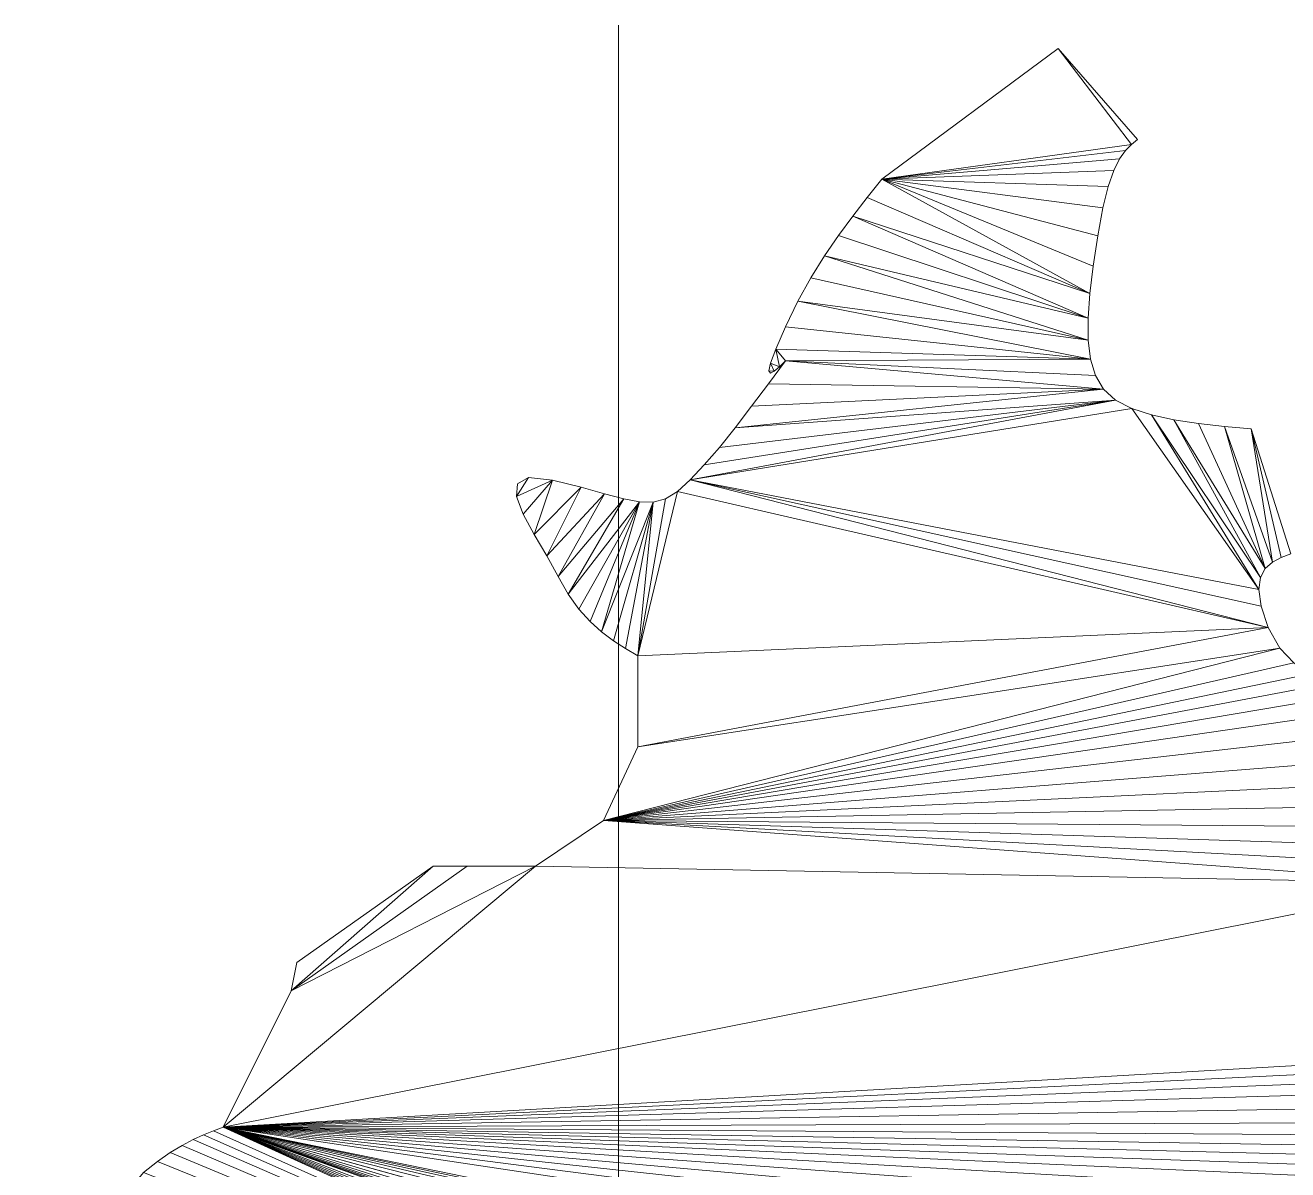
# Model space of a CAD drawing. Header units: metres. Extents: x 42 to 294, y -52 to 32.
# Drawn here: x 263.254 to 263.772, y 4.321 to 4.792 of the extents above; entities that cross this region are included whole.
import ezdxf

# ---------------------------------------------------------------- set-up
doc = ezdxf.new("R2010")
doc.units = ezdxf.units.M
doc.header["$LTSCALE"] = 0.15
doc.layers.add('L-PLNTBEM', color=3, linetype='Continuous', lineweight=9)

# ---------------------------------------------------------------- blocks, each defined once
blk = doc.blocks.new('RPC Tree - Deciduous - Gray Birch - 1_5 Meter-17-Este')
at = {"layer": 'L-PLNTBEM'}
mesh = blk.add_polyface(dxfattribs=at)
corners = [(-8.45066, 4.93045), (-8.45066, 4.92741), (-8.45066, 4.92584), (-8.45066, 4.93367), (-8.45066, 4.93207), (-8.45066, 4.99505), (-8.45066, 4.997), (-8.45066, 4.99866), (-8.45066, 4.99976), (-8.45066, 5), (-8.45066, 4.9991), (-8.45066, 4.99676), (-8.45066, 4.99271), (-8.45066, 4.98821), (-8.45066, 4.98441), (-8.45066, 4.98085), (-8.45066, 4.97707), (-8.45066, 4.97266), (-8.45066, 4.96714), (-8.45066, 4.96006), (-8.45066, 4.95275), (-8.45066, 4.94665), (-8.45066, 4.94159), (-8.45066, 4.93732), (-8.45066, 4.92379), (-8.45066, 4.9208), (-8.45066, 4.91641), (-8.45066, 4.91014), (-8.45066, 4.90152), (-8.45066, 4.89009), (-8.45066, 4.87894), (-8.45066, 4.92362), (-8.45066, 4.8708), (-8.45066, 4.8647), (-8.45066, 4.91549), (-8.45066, 4.90796), (-8.45066, 4.90135), (-8.45066, 4.85966)]
mesh.append_faces([[corners[k] for k in face] for face in [(0, 1, 2), (3, 0, 2), (4, 18, 19), (4, 19, 20), (4, 20, 21), (4, 21, 22), (4, 22, 23), (4, 23, 3), (4, 3, 2), (4, 2, 24), (4, 24, 25), (4, 25, 26), (4, 26, 27)]])
mesh.append_faces([[corners[k] for k in face] for face in [(4, 8, 9), (4, 17, 18), (31, 30, 32)]], dxfattribs={"vtx0": -1})
mesh.append_faces([[corners[k] for k in face] for face in [(4, 6, 7), (4, 7, 8), (4, 10, 11), (4, 11, 12), (4, 12, 13), (4, 13, 14), (4, 14, 15), (4, 15, 16), (4, 16, 17), (4, 28, 29), (4, 29, 30)]], dxfattribs={"vtx0": -1, "vtx2": -1})
mesh.append_faces([[corners[k] for k in face] for face in [(34, 31, 33)]], dxfattribs={"vtx1": -1})
mesh.append_faces([[corners[k] for k in face] for face in [(31, 4, 30), (36, 35, 37)]], dxfattribs={"vtx1": -1, "vtx2": -1})
mesh.append_faces([[corners[k] for k in face] for face in [(4, 5, 6), (4, 9, 10), (4, 27, 28), (31, 32, 33), (35, 34, 33)]], dxfattribs={"vtx2": -1})
mesh = blk.add_polyface(dxfattribs=at)
corners = [(-8.27013, 4.99039), (-8.23748, 4.95306), (-8.23997, 4.95099), (-8.34244, 4.93674), (-8.24245, 4.94847), (-8.24488, 4.94505), (-8.24726, 4.94029), (-8.24955, 4.93372), (-8.25174, 4.92491), (-8.25381, 4.91341), (-8.19083, 4.83411), (-8.1745, 4.7828), (-8.17845, 4.78125), (-8.25563, 4.90099), (-8.18207, 4.77934), (-8.20178, 4.83514), (-8.25702, 4.88971), (-8.35438, 4.92155), (-8.25778, 4.87957), (-8.18503, 4.77675), (-8.21244, 4.83634), (-8.22253, 4.83785), (-8.18702, 4.77311), (-8.23177, 4.83985), (-8.1877, 4.76809), (-8.23986, 4.84251), (-8.42113, 4.81321), (-8.18674, 4.76132), (-8.18383, 4.75249), (-8.44273, 4.7035), (-8.17909, 4.74403), (-8.45672, 4.67318), (-8.17328, 4.73799), (-8.16707, 4.73333), (-8.1611, 4.72904), (-8.04446, 4.72742), (-8.03904, 4.72937), (-8.03343, 4.72785), (-8.02757, 4.72216), (-8.04971, 4.72271), (-8.05483, 4.71591), (-8.02099, 4.71427), (-8.05988, 4.70772), (-8.0138, 4.70647)]
mesh.append_faces([[corners[k] for k in face] for face in [(26, 25, 24)]], dxfattribs={"vtx0": -1, "vtx1": -1, "vtx2": -1})
mesh.append_faces([[corners[k] for k in face] for face in [(3, 2, 4), (3, 4, 5), (3, 5, 6), (3, 6, 7), (3, 7, 8), (3, 8, 9), (3, 9, 13), (10, 12, 14), (3, 13, 16), (17, 16, 18), (15, 14, 19), (21, 19, 22), (23, 22, 24), (26, 24, 27), (26, 27, 28), (29, 28, 30), (31, 30, 32), (31, 32, 33), (31, 33, 34), (35, 37, 38), (40, 38, 41), (42, 41, 43)]], dxfattribs={"vtx0": -1, "vtx2": -1})
mesh.append_faces([[corners[k] for k in face] for face in [(3, 0, 2), (15, 10, 14), (20, 15, 19), (21, 20, 19), (23, 21, 22), (25, 23, 24), (39, 35, 38), (40, 39, 38), (42, 40, 41)]], dxfattribs={"vtx1": -1, "vtx2": -1})
mesh.append_faces([[corners[k] for k in face] for face in [(0, 1, 2), (10, 11, 12), (35, 36, 37)]], dxfattribs={"vtx2": -1})
mesh = blk.add_polyface(dxfattribs=at)
corners = [(-8.38668, 4.85784), (-8.38821, 4.85709), (-8.38882, 4.85799), (-8.38821, 4.86109), (-8.38453, 4.8597), (-8.38606, 4.86694), (-8.38209, 4.8621), (-8.34843, 4.92922), (-8.34244, 4.93674), (-8.25702, 4.88971), (-8.35438, 4.92155), (-8.36024, 4.91361), (-8.25778, 4.87957), (-8.36599, 4.90522), (-8.25778, 4.87057), (-8.37157, 4.89627), (-8.37695, 4.88661), (-8.25683, 4.86272), (-8.38209, 4.8761), (-8.25478, 4.85601), (-8.45754, 4.75074), (-8.44195, 4.80417), (-8.43637, 4.80407), (-8.45267, 4.74709), (-8.44772, 4.74385), (-8.44273, 4.74082), (-8.43132, 4.80541), (-8.25147, 4.85044), (-8.38907, 4.85265), (-8.39597, 4.84341), (-8.40271, 4.83462), (-8.4264, 4.80846), (-8.24652, 4.84599), (-8.4092, 4.82651), (-8.41537, 4.8193), (-8.42113, 4.81321), (-8.23986, 4.84251), (-8.18383, 4.75249), (-8.44273, 4.7035)]
mesh.append_faces([[corners[k] for k in face] for face in [(6, 5, 17), (25, 31, 37)]], dxfattribs={"vtx0": -1, "vtx1": -1, "vtx2": -1})
mesh.append_faces([[corners[k] for k in face] for face in [(0, 2, 3), (4, 3, 5), (13, 12, 14), (16, 14, 17), (6, 17, 19), (20, 21, 22), (25, 22, 26), (6, 19, 27), (25, 26, 31), (30, 27, 32), (35, 32, 36)]], dxfattribs={"vtx0": -1, "vtx2": -1})
mesh.append_faces([[corners[k] for k in face] for face in [(4, 0, 3), (6, 4, 5), (7, 8, 9), (10, 7, 9), (11, 10, 12), (13, 11, 12), (15, 13, 14), (16, 15, 14), (18, 16, 17), (5, 18, 17), (23, 20, 22), (24, 23, 22), (25, 24, 22), (28, 6, 27), (29, 28, 27), (30, 29, 27), (33, 30, 32), (34, 33, 32), (35, 34, 32), (31, 35, 37), (38, 25, 37)]], dxfattribs={"vtx1": -1, "vtx2": -1})
mesh.append_faces([[corners[k] for k in face] for face in [(0, 1, 2)]], dxfattribs={"vtx2": -1})
mesh = blk.add_polyface(dxfattribs=at)
corners = [(-8.45066, 4.83514), (-8.45066, 4.83571), (-8.45066, 4.83634), (-8.45066, 4.83462), (-8.45066, 4.83704), (-8.45066, 4.83411), (-8.45066, 4.83785), (-8.45066, 4.82712), (-8.45066, 4.90796), (-8.45066, 4.8647), (-8.45066, 4.85966), (-8.45066, 4.90135), (-8.45066, 4.8547), (-8.45066, 4.83877), (-8.45066, 4.82017), (-8.45066, 4.84885), (-8.45066, 4.89596), (-8.45066, 4.84111), (-8.45066, 4.81331), (-8.45066, 4.83991), (-8.45066, 4.80656), (-8.45066, 4.806), (-8.45066, 4.8413), (-8.45066, 4.84287), (-8.45066, 4.806), (-8.45066, 4.84462), (-8.45066, 4.8465), (-8.45066, 4.83227), (-8.45066, 4.89211), (-8.45066, 4.89009), (-8.45066, 4.88814), (-8.45066, 4.88447), (-8.45066, 4.87939), (-8.45066, 4.87315), (-8.45066, 4.86605), (-8.45066, 4.85839), (-8.45066, 4.85044), (-8.45066, 4.806), (-8.45066, 4.806), (-8.45066, 4.806), (-8.45066, 4.84845), (-8.45066, 4.806), (-8.45066, 4.806), (-8.45066, 4.806), (-8.45066, 4.806)]
mesh.append_faces([[corners[k] for k in face] for face in [(0, 1, 2), (3, 0, 2), (3, 2, 4), (5, 3, 4), (5, 4, 6), (7, 5, 6), (7, 6, 13), (14, 7, 13), (35, 34, 27), (36, 35, 27)]])
mesh.append_faces([[corners[k] for k in face] for face in [(18, 13, 19), (21, 22, 23), (24, 25, 26), (37, 38, 36), (39, 42, 40)]], dxfattribs={"vtx0": -1})
mesh.append_faces([[corners[k] for k in face] for face in [(8, 9, 10), (11, 10, 12), (11, 12, 15), (16, 15, 17), (16, 17, 27)]], dxfattribs={"vtx0": -1, "vtx2": -1})
mesh.append_faces([[corners[k] for k in face] for face in [(34, 33, 27)]], dxfattribs={"vtx1": -1})
mesh.append_faces([[corners[k] for k in face] for face in [(16, 11, 15), (28, 16, 27), (29, 28, 27), (30, 29, 27), (31, 30, 27), (32, 31, 27), (33, 32, 27)]], dxfattribs={"vtx1": -1, "vtx2": -1})
mesh.append_faces([[corners[k] for k in face] for face in [(18, 14, 13), (20, 18, 19), (37, 36, 27), (39, 40, 36), (41, 26, 40), (43, 23, 25), (44, 19, 22)]], dxfattribs={"vtx2": -1})
mesh = blk.add_polyface(dxfattribs=at)
corners = [(-8.49246, 4.80634), (-8.49214, 4.81159), (-8.48762, 4.81411), (-8.47771, 4.81312), (-8.48976, 4.79911), (-8.48523, 4.79072), (-8.46594, 4.81017), (-8.48004, 4.78191), (-8.45632, 4.80751), (-8.47538, 4.77347), (-8.44846, 4.80541), (-8.47125, 4.76616), (-8.44195, 4.80417), (-8.45066, 4.79997), (-8.45066, 4.806), (-8.45066, 4.83991), (-8.45066, 4.7936), (-8.45066, 4.806), (-8.45066, 4.806), (-8.45066, 4.8413), (-8.45066, 4.78134), (-8.45066, 4.78746), (-8.45066, 4.77496), (-8.45066, 4.806), (-8.45066, 4.806), (-8.45066, 4.74578), (-8.45066, 4.84287), (-8.45066, 4.806), (-8.45066, 4.74578), (-8.45066, 4.84845), (-8.45066, 4.806), (-8.45066, 4.74578), (-8.45066, 4.85044), (-8.45066, 4.806), (-8.45066, 4.72039), (-8.45066, 4.75381), (-8.45066, 4.81596), (-8.45066, 4.80871), (-8.45066, 4.74578), (-8.45066, 4.806), (-8.45066, 4.83227), (-8.45066, 4.806), (-8.45066, 4.72564), (-8.45066, 4.806), (-8.45066, 4.74578), (-8.45066, 4.84462), (-8.45066, 4.806), (-8.45066, 4.8465), (-8.45066, 4.74578), (-8.45066, 4.75476), (-8.45066, 4.806), (-8.45066, 4.76162), (-8.45066, 4.80656)]
mesh.append_faces([[corners[k] for k in face] for face in [(43, 46, 47)]], dxfattribs={"vtx0": -1})
mesh.append_faces([[corners[k] for k in face] for face in [(17, 16, 15), (18, 17, 19), (23, 22, 19), (24, 25, 26), (27, 28, 29), (30, 31, 32), (33, 34, 32)]], dxfattribs={"vtx0": -1, "vtx1": -1})
mesh.append_faces([[corners[k] for k in face] for face in [(13, 14, 15), (16, 13, 15), (20, 21, 18), (22, 20, 19), (38, 39, 40), (31, 41, 32), (28, 43, 29), (44, 24, 45), (48, 45, 46), (51, 19, 50), (21, 16, 17), (21, 17, 18)]], dxfattribs={"vtx0": -1, "vtx1": -1, "vtx2": -1})
mesh.append_faces([[corners[k] for k in face] for face in [(0, 2, 3), (5, 3, 6), (7, 6, 8), (9, 8, 10), (11, 10, 12), (42, 30, 32), (49, 50, 26), (51, 23, 19), (20, 18, 19)]], dxfattribs={"vtx0": -1, "vtx2": -1})
mesh.append_faces([[corners[k] for k in face] for face in [(4, 0, 3), (5, 4, 3), (7, 5, 6), (14, 52, 15)]], dxfattribs={"vtx1": -1, "vtx2": -1})
mesh.append_faces([[corners[k] for k in face] for face in [(0, 1, 2), (35, 36, 37)]], dxfattribs={"vtx2": -1})
mesh = blk.add_polyface(dxfattribs=at)
corners = [(-8.47538, 4.77347), (-8.48004, 4.78191), (-8.45632, 4.80751), (-8.47125, 4.76616), (-8.44846, 4.80541), (-8.46687, 4.76006), (-8.44195, 4.80417), (-8.46228, 4.75499), (-8.45754, 4.75074), (-8.45066, 4.76162), (-8.45066, 4.76837), (-8.45066, 4.806), (-8.45066, 4.75476), (-8.45066, 4.806), (-8.45066, 4.74781), (-8.45066, 4.84287), (-8.45066, 4.74082), (-8.45066, 4.74578), (-8.45066, 4.84462), (-8.45066, 4.806), (-8.45066, 4.74578), (-8.45066, 4.806), (-8.45066, 4.73582), (-8.45066, 4.74578), (-8.45066, 4.72039), (-8.45066, 4.72564), (-8.45066, 4.85044), (-8.45066, 4.806), (-8.45066, 4.71498), (-8.45066, 4.74578), (-8.45066, 4.70936), (-8.45066, 4.74578), (-8.45066, 4.83227), (-8.45066, 4.7035), (-8.45066, 4.82385), (-8.45066, 4.69439), (-8.45066, 4.81596), (-8.45066, 4.75381), (-8.45066, 4.68632), (-8.45066, 4.6447), (-8.45066, 4.80225), (-8.45066, 4.79669), (-8.45066, 4.68632), (-8.45066, 4.80871), (-8.45066, 4.74578), (-8.45066, 4.806), (-8.45066, 4.74578), (-8.45066, 4.74578), (-8.45066, 4.806), (-8.45066, 4.74578), (-8.45066, 4.806), (-8.45066, 4.74578), (-8.45066, 4.806), (-8.45066, 4.806), (-8.45066, 4.77496)]
mesh.append_faces([[corners[k] for k in face] for face in [(37, 38, 36), (16, 18, 20)]], dxfattribs={"vtx0": -1, "vtx1": -1})
mesh.append_faces([[corners[k] for k in face] for face in [(9, 10, 11), (12, 9, 13), (14, 12, 15), (44, 37, 43), (31, 28, 27), (27, 29, 45), (29, 24, 45), (46, 22, 21), (25, 47, 48), (47, 46, 48), (49, 16, 19), (21, 23, 50), (23, 49, 50), (51, 14, 15), (17, 51, 52), (19, 20, 53), (10, 54, 11)]], dxfattribs={"vtx0": -1, "vtx1": -1, "vtx2": -1})
mesh.append_faces([[corners[k] for k in face] for face in [(19, 16, 20), (21, 22, 23), (27, 28, 29), (33, 32, 34), (35, 34, 36), (39, 40, 41)]], dxfattribs={"vtx0": -1, "vtx2": -1})
mesh.append_faces([[corners[k] for k in face] for face in [(0, 1, 2), (3, 0, 4), (5, 3, 6), (7, 5, 6), (8, 7, 6), (16, 17, 18), (24, 25, 26), (30, 31, 32), (33, 30, 32)]], dxfattribs={"vtx1": -1, "vtx2": -1})
mesh.append_faces([[corners[k] for k in face] for face in [(42, 43, 40)]], dxfattribs={"vtx2": -1})
mesh = blk.add_polyface(dxfattribs=at)
corners = [(-8.45066, 4.72564), (-8.45066, 4.73077), (-8.45066, 4.74578), (-8.45066, 4.69439), (-8.45066, 4.7035), (-8.45066, 4.82385), (-8.45066, 4.6803), (-8.45066, 4.68632), (-8.45066, 4.80871), (-8.45066, 4.68632), (-8.45066, 4.66311), (-8.45066, 4.80225), (-8.45066, 4.6447), (-8.45066, 4.79669), (-8.45066, 4.79214), (-8.45066, 4.68632), (-8.45066, 4.59263), (-8.45066, 4.78824), (-8.45066, 4.78439), (-8.45066, 4.78032), (-8.45066, 4.77581), (-8.45066, 4.6783), (-8.45066, 4.77061), (-8.45066, 4.67461), (-8.45066, 4.76447), (-8.45066, 4.75715), (-8.45066, 4.74926), (-8.45066, 4.74145), (-8.45066, 4.73352), (-8.45066, 4.65088), (-8.45066, 4.72527), (-8.45066, 4.71648), (-8.45066, 4.70696), (-8.45066, 4.60088), (-8.45066, 4.68632), (-8.45066, 4.68632), (-8.45066, 4.81596), (-8.45066, 4.74578), (-8.45066, 4.75381), (-8.45066, 4.70936), (-8.45066, 4.71498), (-8.45066, 4.74578), (-8.45066, 4.72039), (-8.45066, 4.74578), (-8.45066, 4.73582), (-8.45066, 4.74578), (-8.45066, 4.74082), (-8.45066, 4.74578), (-8.45066, 4.74578), (-8.45066, 4.74578), (-8.45066, 4.74578)]
mesh.append_faces([[corners[k] for k in face] for face in [(21, 20, 22), (29, 30, 31), (34, 15, 14)]], dxfattribs={"vtx0": -1})
mesh.append_faces([[corners[k] for k in face] for face in [(9, 6, 8), (15, 12, 14), (23, 21, 24), (7, 35, 37)]], dxfattribs={"vtx0": -1, "vtx1": -1})
mesh.append_faces([[corners[k] for k in face] for face in [(6, 7, 8), (10, 9, 11), (12, 10, 11), (6, 35, 7), (37, 35, 38)]], dxfattribs={"vtx0": -1, "vtx1": -1, "vtx2": -1})
mesh.append_faces([[corners[k] for k in face] for face in [(12, 13, 14), (16, 14, 17), (16, 17, 18), (16, 18, 19), (16, 19, 20), (16, 25, 26), (16, 26, 27), (16, 27, 28), (33, 34, 14)]], dxfattribs={"vtx0": -1, "vtx2": -1})
mesh.append_faces([[corners[k] for k in face] for face in [(39, 40, 41), (40, 42, 43), (1, 44, 45), (1, 45, 2), (44, 46, 47), (44, 47, 48), (46, 49, 50)]], dxfattribs={"vtx1": -1})
mesh.append_faces([[corners[k] for k in face] for face in [(3, 4, 5), (35, 3, 36), (7, 37, 8)]], dxfattribs={"vtx1": -1, "vtx2": -1})
mesh.append_faces([[corners[k] for k in face] for face in [(0, 1, 2), (21, 22, 24), (23, 24, 25), (29, 31, 32)]], dxfattribs={"vtx2": -1})
mesh = blk.add_polyface(dxfattribs=at)
corners = [(-8.585, 4.60321), (-8.58267, 4.61487), (-8.52669, 4.65452), (-8.5127, 4.65452), (-8.48471, 4.65452), (-8.61299, 4.54723), (-8.45066, 4.68632), (-8.45066, 4.62694), (-8.45066, 4.68632), (-8.45066, 4.60088), (-8.45066, 4.6117), (-8.45066, 4.59263), (-8.45066, 4.79214), (-8.45066, 4.67461), (-8.45066, 4.75715), (-8.45066, 4.73352), (-8.45066, 4.72527), (-8.45066, 4.64635), (-8.45066, 4.65088), (-8.45066, 4.70696), (-8.45066, 4.69651), (-8.45066, 4.68599), (-8.45066, 4.67632), (-8.45066, 4.62761), (-8.45066, 4.66737), (-8.45066, 4.62361), (-8.45066, 4.659), (-8.45066, 4.65105), (-8.45066, 4.64338), (-8.45066, 4.63586), (-8.45066, 4.58401), (-8.45066, 4.57524), (-8.45066, 4.59951), (-8.45066, 4.59552), (-8.45066, 4.59621), (-8.45066, 4.77581), (-8.45066, 4.6783), (-8.45066, 4.6447), (-8.45066, 4.66311), (-8.45066, 4.6803), (-8.45066, 4.68632)]
mesh.append_faces([[corners[k] for k in face] for face in [(23, 22, 24), (33, 32, 29)]], dxfattribs={"vtx0": -1})
mesh.append_faces([[corners[k] for k in face] for face in [(17, 18, 19), (25, 23, 26), (32, 31, 29)]], dxfattribs={"vtx0": -1, "vtx1": -1})
mesh.append_faces([[corners[k] for k in face] for face in [(6, 7, 8), (9, 10, 6), (11, 9, 12), (11, 13, 14), (11, 17, 20), (11, 25, 27), (30, 11, 29), (31, 30, 29), (11, 35, 36), (11, 36, 13), (11, 16, 18), (11, 18, 17), (11, 22, 23), (11, 23, 25), (10, 7, 6), (7, 37, 8), (38, 39, 40)]], dxfattribs={"vtx0": -1, "vtx1": -1, "vtx2": -1})
mesh.append_faces([[corners[k] for k in face] for face in [(0, 2, 3), (0, 3, 4), (11, 15, 16), (11, 20, 21), (11, 21, 22), (11, 27, 28), (11, 28, 29)]], dxfattribs={"vtx0": -1, "vtx2": -1})
mesh.append_faces([[corners[k] for k in face] for face in [(5, 0, 4)]], dxfattribs={"vtx1": -1, "vtx2": -1})
mesh.append_faces([[corners[k] for k in face] for face in [(0, 1, 2), (33, 29, 34), (17, 19, 20), (23, 24, 26), (25, 26, 27)]], dxfattribs={"vtx2": -1})
mesh = blk.add_polyface(dxfattribs=at)
corners = [(-8.45672, 4.67318), (-8.44273, 4.7035), (-8.17909, 4.74403), (-8.1611, 4.72904), (-8.15602, 4.72409), (-8.1525, 4.71748), (-8.15118, 4.70817), (-8.14996, 4.69765), (-8.14653, 4.68799), (-8.14127, 4.67904), (-8.13454, 4.67066), (-8.48471, 4.65452), (-8.1092, 4.64753), (-8.61299, 4.54723), (-8.05742, 4.57908), (-8.05868, 4.57431), (-8.05904, 4.56937), (-8.05871, 4.56366), (-8.06542, 4.43491), (-8.07182, 4.43223), (-8.07718, 4.42796), (-8.617, 4.54571), (-8.1071, 4.31687), (-8.45066, 4.50133), (-8.45066, 4.51993), (-8.45066, 4.51925), (-8.45066, 4.54257), (-8.45066, 4.53324), (-8.45066, 4.47027), (-8.45066, 4.48527), (-8.45066, 4.47237), (-8.45066, 4.46327), (-8.45066, 4.4562), (-8.45066, 4.44902), (-8.45066, 4.44173), (-8.45066, 4.41196), (-8.45066, 4.52078), (-8.45066, 4.52254), (-8.45066, 4.4), (-8.45066, 4.57755), (-8.45066, 4.56937), (-8.45066, 4.45252), (-8.45066, 4.44461), (-8.45066, 4.43614), (-8.45066, 4.4), (-8.45066, 4.59621), (-8.45066, 4.59665), (-8.45066, 4.4), (-8.45066, 4.5967), (-8.45066, 4.4), (-8.45066, 4.59597), (-8.45066, 4.56266), (-8.45066, 4.4), (-8.45066, 4.55718)]
mesh.append_faces([[corners[k] for k in face] for face in [(38, 39, 40), (26, 28, 41)]], dxfattribs={"vtx0": -1})
mesh.append_faces([[corners[k] for k in face] for face in [(13, 11, 12), (13, 12, 14), (23, 24, 25), (29, 23, 25), (30, 29, 25), (31, 30, 25), (32, 31, 25), (33, 32, 25), (34, 33, 25), (35, 25, 36), (35, 36, 37)]], dxfattribs={"vtx0": -1, "vtx1": -1, "vtx2": -1})
mesh.append_faces([[corners[k] for k in face] for face in [(0, 3, 4), (0, 4, 5), (0, 5, 6), (0, 6, 7), (0, 7, 8), (0, 8, 9), (0, 9, 10), (13, 15, 16), (13, 16, 17), (13, 18, 19), (13, 19, 20), (26, 42, 43)]], dxfattribs={"vtx0": -1, "vtx2": -1})
mesh.append_faces([[corners[k] for k in face] for face in [(0, 1, 2), (11, 0, 12), (21, 13, 22)]], dxfattribs={"vtx1": -1, "vtx2": -1})
mesh.append_faces([[corners[k] for k in face] for face in [(26, 27, 28), (26, 41, 42), (44, 45, 46), (47, 46, 48), (49, 48, 50), (38, 40, 51), (52, 51, 53)]], dxfattribs={"vtx2": -1})
mesh = blk.add_polyface(dxfattribs=at)
corners = [(-8.45672, 4.67318), (-8.13454, 4.67066), (-8.1267, 4.66271), (-8.11813, 4.65505), (-8.1092, 4.64753), (-8.06488, 4.69884), (-8.05988, 4.70772), (-8.0138, 4.70647), (-8.00682, 4.69854), (-8.00086, 4.69028), (-7.99673, 4.6815), (-7.99525, 4.67198), (-7.99724, 4.66152), (-8.00216, 4.65106), (-8.00859, 4.64149), (-8.01603, 4.63257), (-8.02401, 4.62407), (-8.03203, 4.61572), (-8.03959, 4.6073), (-8.04622, 4.59855), (-8.0514, 4.59059), (-8.05506, 4.58431), (-8.05742, 4.57908), (-8.61299, 4.54723), (-8.05868, 4.57431), (-8.05871, 4.56366), (-8.05789, 4.55656), (-8.05663, 4.54934), (-8.05496, 4.54334), (-8.05305, 4.53808), (-8.05106, 4.53306), (-8.04915, 4.5278), (-8.04748, 4.5218), (-8.04622, 4.51458), (-8.04557, 4.50597), (-8.04552, 4.49626), (-8.04598, 4.48563), (-8.04685, 4.47427), (-8.04803, 4.46236), (-8.06542, 4.43491)]
mesh.append_faces([[corners[k] for k in face] for face in [(23, 38, 39)]], dxfattribs={"vtx0": -1, "vtx1": -1, "vtx2": -1})
mesh.append_faces([[corners[k] for k in face] for face in [(0, 1, 2), (0, 2, 3), (0, 3, 4), (5, 7, 8), (5, 8, 9), (5, 9, 10), (5, 10, 11), (5, 11, 12), (5, 12, 13), (5, 13, 14), (4, 14, 15), (4, 15, 16), (4, 16, 17), (4, 17, 18), (4, 18, 19), (4, 19, 20), (4, 20, 21), (4, 21, 22), (23, 22, 24), (23, 25, 26), (23, 26, 27), (23, 27, 28), (23, 28, 29), (23, 29, 30), (23, 30, 31), (23, 31, 32), (23, 32, 33), (23, 33, 34), (23, 34, 35), (23, 35, 36), (23, 36, 37), (23, 37, 38)]], dxfattribs={"vtx0": -1, "vtx2": -1})
mesh.append_faces([[corners[k] for k in face] for face in [(5, 6, 7), (4, 5, 14)]], dxfattribs={"vtx1": -1, "vtx2": -1})
mesh = blk.add_polyface(dxfattribs=at)
corners = [(-8.62535, 4.54209), (-8.6211, 4.54404), (-8.1071, 4.31687), (-8.62985, 4.53971), (-8.63468, 4.53676), (-8.63992, 4.5331), (-8.64564, 4.52858), (-8.65035, 4.52297), (-8.65273, 4.51625), (-8.64979, 4.49135), (-8.65206, 4.50026), (-8.64675, 4.48206), (-8.64331, 4.4726), (-8.64332, 4.4671), (-8.64337, 4.46158), (-8.64349, 4.45601), (-8.64375, 4.45039), (-8.64416, 4.44468), (-8.64478, 4.43888), (-8.64564, 4.43295), (-8.64874, 4.42647), (-8.45066, 4.56217), (-8.45066, 4.58455), (-8.45066, 4.51925), (-8.45066, 4.54041), (-8.45066, 4.51993), (-8.45066, 4.59552), (-8.45066, 4.5665), (-8.45066, 4.59951), (-8.45066, 4.57473), (-8.45066, 4.59621), (-8.45066, 4.54996), (-8.45066, 4.55801), (-8.45066, 4.54257), (-8.45066, 4.53632), (-8.45066, 4.53142), (-8.45066, 4.52764), (-8.45066, 3.86336), (-8.45066, 4.52254), (-8.45066, 4.52475), (-8.45066, 4.4), (-8.45066, 4.57524)]
mesh.append_faces([[corners[k] for k in face] for face in [(29, 26, 30), (40, 37, 30)]], dxfattribs={"vtx0": -1, "vtx1": -1})
mesh.append_faces([[corners[k] for k in face] for face in [(21, 22, 23), (24, 21, 23), (25, 24, 23), (26, 27, 28), (31, 32, 29), (33, 31, 30), (34, 33, 30), (35, 34, 30), (36, 35, 30), (37, 38, 39), (37, 36, 30), (32, 27, 26), (32, 26, 29), (27, 41, 28)]], dxfattribs={"vtx0": -1, "vtx1": -1, "vtx2": -1})
mesh.append_faces([[corners[k] for k in face] for face in [(31, 29, 30)]], dxfattribs={"vtx0": -1, "vtx2": -1})
mesh.append_faces([[corners[k] for k in face] for face in [(0, 1, 2), (3, 0, 2), (4, 3, 2), (5, 4, 2), (6, 5, 2), (7, 6, 2), (8, 7, 2), (9, 10, 2), (11, 9, 2), (12, 11, 2), (13, 12, 2), (14, 13, 2), (15, 14, 2), (16, 15, 2), (17, 16, 2), (18, 17, 2), (19, 18, 2), (20, 19, 2)]], dxfattribs={"vtx1": -1, "vtx2": -1})
mesh = blk.add_polyface(dxfattribs=at)
corners = [(-8.6211, 4.54404), (-8.617, 4.54571), (-8.1071, 4.31687), (-8.69424, 4.39549), (-8.10453, 4.31166), (-8.08354, 4.21604), (-8.09024, 4.20453), (-8.09303, 4.1978), (-8.09514, 4.18991), (-8.09636, 4.18047), (-8.45066, 4.25342), (-8.45066, 4.26589), (-8.45066, 4.32354), (-8.45066, 4.23936), (-8.45066, 4.31854), (-8.45066, 4.22558), (-8.45066, 4.21397), (-8.45066, 4.31521), (-8.45066, 4.1956), (-8.45066, 4.314), (-8.45066, 4.18802), (-8.45066, 4.31343), (-8.45066, 4.31234), (-8.45066, 4.18098), (-8.45066, 4.31161), (-8.45066, 4.15238), (-8.45066, 4.31215), (-8.45066, 4.13795), (-8.45066, 4.31485), (-8.45066, 4.37261), (-8.45066, 4.25914), (-8.45066, 4.25286), (-8.45066, 4.11475), (-8.45066, 4.32061), (-8.45066, 4.37885), (-8.45066, 4.24609), (-8.45066, 4.38571), (-8.45066, 4.23839), (-8.45066, 3.67973), (-8.45066, 4.59597), (-8.45066, 4.59408), (-8.45066, 4.59064), (-8.45066, 4.58526), (-8.45066, 4.57755), (-8.45066, 4.55718), (-8.45066, 4.55267), (-8.45066, 4.54889), (-8.45066, 4.54561), (-8.45066, 4.54257), (-8.45066, 4.3933), (-8.45066, 4.2293), (-8.45066, 4.4), (-8.45066, 3.93244), (-8.45066, 4.4), (-8.45066, 4.4), (-8.45066, 4.08908), (-8.45066, 4.40091), (-8.45066, 4.08451), (-8.45066, 3.98651), (-8.45066, 4.4), (-8.45066, 4.4), (-8.45066, 4.4), (-8.45066, 4.21837), (-8.45066, 4.4), (-8.45066, 4.4), (-8.45066, 4.07843)]
mesh.append_faces([[corners[k] for k in face] for face in [(51, 52, 48), (56, 57, 64)]], dxfattribs={"vtx0": -1, "vtx1": -1})
mesh.append_faces([[corners[k] for k in face] for face in [(3, 4, 5), (3, 6, 7), (3, 7, 8), (3, 8, 9), (10, 11, 12), (13, 10, 14), (15, 13, 14), (16, 15, 17), (18, 17, 19), (20, 19, 21), (20, 21, 22), (23, 22, 24), (25, 24, 26), (27, 26, 28), (29, 30, 31), (32, 28, 33), (34, 31, 35), (36, 35, 37), (49, 37, 50), (53, 54, 55), (58, 59, 60), (61, 50, 62), (63, 64, 65)]], dxfattribs={"vtx0": -1, "vtx1": -1, "vtx2": -1})
mesh.append_faces([[corners[k] for k in face] for face in [(38, 39, 40), (38, 40, 41), (38, 41, 42), (38, 42, 43), (38, 44, 45), (38, 45, 46), (38, 46, 47), (38, 47, 48)]], dxfattribs={"vtx0": -1, "vtx2": -1})
mesh.append_faces([[corners[k] for k in face] for face in [(0, 1, 2), (56, 53, 57)]], dxfattribs={"vtx1": -1, "vtx2": -1})
mesh = blk.add_polyface(dxfattribs=at)
corners = [(-8.45066, 4.36811), (-8.45066, 4.37464), (-8.45066, 4.3731), (-8.45066, 4.37134), (-8.45066, 4.36913), (-8.45066, 4.43436), (-8.45066, 4.44173), (-8.45066, 4.51925), (-8.45066, 4.42692), (-8.45066, 4.41945), (-8.45066, 4.41196), (-8.45066, 4.36625), (-8.45066, 4.3614), (-8.45066, 4.36247), (-8.45066, 4.35756), (-8.45066, 4.35432), (-8.45066, 4.35131), (-8.45066, 4.4), (-8.45066, 4.4), (-8.45066, 4.59665), (-8.45066, 4.4), (-8.45066, 4.5967), (-8.45066, 4.4), (-8.45066, 4.4), (-8.45066, 4.56266), (-8.45066, 4.46783), (-8.45066, 4.4658), (-8.45066, 4.46279), (-8.45066, 4.46921), (-8.45066, 4.47027), (-8.45066, 4.45847), (-8.45066, 4.45252), (-8.45066, 4.54257), (-8.45066, 4.43614), (-8.45066, 4.42852), (-8.45066, 4.42148), (-8.45066, 4.41472), (-8.45066, 4.40796), (-8.45066, 4.4), (-8.45066, 4.40091), (-8.45066, 4.4), (-8.45066, 4.4), (-8.45066, 4.59621), (-8.45066, 4.4), (-8.45066, 4.4), (-8.45066, 4.4), (-8.45066, 4.4), (-8.45066, 4.4), (-8.45066, 4.4), (-8.45066, 4.4), (-8.45066, 4.4), (-8.45066, 4.4)]
mesh.append_faces([[corners[k] for k in face] for face in [(25, 26, 27), (28, 25, 27), (29, 28, 27), (29, 27, 30), (29, 30, 31), (32, 36, 37)]])
mesh.append_faces([[corners[k] for k in face] for face in [(32, 35, 36), (18, 41, 42), (41, 43, 42), (46, 47, 32)]], dxfattribs={"vtx0": -1})
mesh.append_faces([[corners[k] for k in face] for face in [(17, 18, 19), (20, 17, 21), (22, 23, 24)]], dxfattribs={"vtx0": -1, "vtx1": -1})
mesh.append_faces([[corners[k] for k in face] for face in [(0, 1, 2), (0, 2, 3), (0, 3, 4), (5, 6, 7), (8, 5, 7), (9, 8, 7), (10, 9, 7), (0, 4, 11), (12, 0, 11), (12, 11, 13), (12, 13, 14), (15, 12, 14), (15, 14, 16)]], dxfattribs={"vtx0": -1, "vtx1": -1, "vtx2": -1})
mesh.append_faces([[corners[k] for k in face] for face in [(32, 33, 34), (32, 34, 35), (38, 39, 40)]], dxfattribs={"vtx0": -1, "vtx2": -1})
mesh.append_faces([[corners[k] for k in face] for face in [(37, 39, 38), (39, 48, 49), (39, 49, 50), (39, 50, 51)]], dxfattribs={"vtx1": -1})
mesh.append_faces([[corners[k] for k in face] for face in [(32, 37, 38), (44, 32, 45)]], dxfattribs={"vtx2": -1})
mesh = blk.add_polyface(dxfattribs=at)
corners = [(-8.45066, 4.20411), (-8.45066, 4.21397), (-8.45066, 4.31521), (-8.45066, 4.1956), (-8.45066, 4.18802), (-8.45066, 4.314), (-8.45066, 4.18098), (-8.45066, 4.31234), (-8.45066, 4.17405), (-8.45066, 4.31161), (-8.45066, 4.1678), (-8.45066, 4.16256), (-8.45066, 4.15765), (-8.45066, 4.15238), (-8.45066, 4.14604), (-8.45066, 4.31215), (-8.45066, 4.13795), (-8.45066, 4.12741), (-8.45066, 4.31485), (-8.45066, 4.11475), (-8.45066, 4.101), (-8.45066, 4.32061), (-8.45066, 4.08647), (-8.45066, 4.33032), (-8.45066, 4.07149), (-8.45066, 4.05638), (-8.45066, 4.34225), (-8.45066, 3.98757), (-8.45066, 4.35406), (-8.45066, 3.86336), (-8.45066, 4.36576), (-8.45066, 4.37738), (-8.45066, 4.38894), (-8.45066, 4.40046), (-8.45066, 3.67973), (-8.45066, 4.4), (-8.45066, 4.59597), (-8.45066, 4.4), (-8.45066, 4.55718), (-8.45066, 4.4), (-8.45066, 4.54257), (-8.45066, 4.4), (-8.45066, 3.9471), (-8.45066, 4.4), (-8.45066, 4.20805), (-8.45066, 4.20039), (-8.45066, 4.08908), (-8.45066, 4.21837), (-8.45066, 4.4), (-8.45066, 4.08451), (-8.45066, 4.07843), (-8.45066, 4.07026), (-8.45066, 4.4), (-8.45066, 4.06022), (-8.45066, 4.57755), (-8.45066, 4.4), (-8.45066, 4.4), (-8.45066, 4.4)]
mesh.append_faces([[corners[k] for k in face] for face in [(39, 34, 40)]], dxfattribs={"vtx0": -1, "vtx1": -1})
mesh.append_faces([[corners[k] for k in face] for face in [(0, 1, 2), (3, 0, 2), (4, 3, 5), (6, 4, 7), (8, 6, 9), (10, 8, 9), (11, 10, 9), (12, 11, 9), (13, 12, 9), (14, 13, 15), (16, 14, 15), (17, 16, 18), (19, 17, 18), (20, 19, 21), (22, 20, 21), (22, 21, 23), (24, 22, 23), (25, 23, 26), (27, 26, 28), (29, 28, 30), (29, 30, 31), (29, 31, 32), (29, 32, 33), (34, 35, 36), (34, 37, 38), (41, 42, 43), (44, 45, 46), (47, 44, 46), (48, 49, 50), (40, 50, 51), (52, 51, 53), (34, 54, 55), (56, 47, 46), (57, 46, 49)]], dxfattribs={"vtx0": -1, "vtx1": -1, "vtx2": -1})
mesh = blk.add_polyface(dxfattribs=at)
corners = [(-8.04941, 4.45008), (-8.05089, 4.43761), (-8.05833, 4.43652), (-8.06542, 4.43491), (-8.04803, 4.46236), (-8.08305, 4.35672), (-8.08354, 4.35365), (-8.08997, 4.34716), (-8.61299, 4.54723), (-8.07718, 4.42796), (-8.08115, 4.42156), (-8.08339, 4.41252), (-8.08354, 4.40029), (-8.08352, 4.4), (-8.08275, 4.3878), (-8.08232, 4.37799), (-8.0822, 4.37043), (-8.08232, 4.36466), (-8.08262, 4.36024), (-8.09597, 4.34073), (-8.10111, 4.33443), (-8.10496, 4.32831), (-8.1071, 4.32244), (-8.1071, 4.31687), (-8.65531, 4.41938), (-8.10453, 4.31166), (-8.07429, 4.3044), (-8.06652, 4.29993), (-8.06072, 4.29122), (-8.05789, 4.27668), (-8.08299, 4.30622), (-8.09161, 4.30697), (-8.05784, 4.26059), (-8.09913, 4.30826), (-8.0595, 4.24793), (-8.0626, 4.23812), (-8.06684, 4.2306), (-8.07193, 4.2248), (-8.07759, 4.22013), (-8.08354, 4.21604), (-8.69424, 4.39549), (-8.087, 4.21048), (-8.09024, 4.20453)]
mesh.append_faces([[corners[k] for k in face] for face in [(5, 6, 7), (8, 14, 15), (8, 15, 16), (8, 16, 17), (8, 17, 18), (8, 18, 5), (8, 5, 7), (8, 7, 19), (8, 19, 20), (8, 20, 21), (8, 21, 22), (8, 22, 23), (24, 23, 25), (26, 27, 28), (26, 28, 29), (30, 26, 29), (31, 30, 29), (31, 29, 32), (33, 31, 32), (33, 32, 34), (33, 34, 35), (33, 35, 36), (33, 36, 37), (33, 37, 38), (25, 33, 39), (40, 39, 41), (40, 41, 42), (8, 13, 14)]], dxfattribs={"vtx0": -1, "vtx1": -1, "vtx2": -1})
mesh.append_faces([[corners[k] for k in face] for face in [(0, 2, 3), (8, 9, 10), (8, 10, 11), (8, 11, 12), (8, 12, 13)]], dxfattribs={"vtx0": -1, "vtx2": -1})
mesh.append_faces([[corners[k] for k in face] for face in [(4, 0, 3)]], dxfattribs={"vtx1": -1, "vtx2": -1})
mesh.append_faces([[corners[k] for k in face] for face in [(0, 1, 2)]], dxfattribs={"vtx2": -1})
mesh = blk.add_polyface(dxfattribs=at)
corners = [(-8.45066, 4.35131), (-8.45066, 4.30234), (-8.45066, 4.27201), (-8.45066, 4.35633), (-8.45066, 4.36147), (-8.45066, 4.36686), (-8.45066, 4.26537), (-8.45066, 4.37261), (-8.45066, 4.25914), (-8.45066, 4.35432), (-8.45066, 4.35131), (-8.45066, 4.34411), (-8.45066, 4.34669), (-8.45066, 4.33678), (-8.45066, 4.33833), (-8.45066, 4.32977), (-8.45066, 4.32905), (-8.45066, 4.32354), (-8.45066, 4.31866), (-8.45066, 4.30803), (-8.45066, 4.29784), (-8.45066, 4.28769), (-8.45066, 4.27718), (-8.45066, 4.26589), (-8.45066, 4.25342), (-8.45066, 4.31854), (-8.45066, 4.22558), (-8.45066, 4.31521), (-8.45066, 4.37885), (-8.45066, 4.25286), (-8.45066, 4.38571), (-8.45066, 4.24609), (-8.45066, 3.86336), (-8.45066, 4.41196), (-8.45066, 4.52254), (-8.45066, 4.52475), (-8.45066, 4.52764), (-8.45066, 4.3933), (-8.45066, 4.23839), (-8.45066, 4.4), (-8.45066, 3.97442), (-8.45066, 4.54257), (-8.45066, 4.4), (-8.45066, 4.4), (-8.45066, 4.2293), (-8.45066, 4.4), (-8.45066, 4.21837), (-8.45066, 4.07026), (-8.45066, 4.4), (-8.45066, 4.4), (-8.45066, 3.93244), (-8.45066, 4.4), (-8.45066, 4.4), (-8.45066, 4.07843)]
mesh.append_faces([[corners[k] for k in face] for face in [(39, 40, 41), (41, 47, 48)]], dxfattribs={"vtx0": -1, "vtx1": -1})
mesh.append_faces([[corners[k] for k in face] for face in [(0, 1, 2), (3, 0, 2), (4, 3, 2), (5, 4, 2), (5, 2, 6), (7, 5, 6), (7, 6, 8), (9, 10, 11), (12, 9, 11), (12, 11, 13), (14, 12, 13), (14, 13, 15), (16, 14, 15), (16, 15, 17), (18, 16, 17), (19, 18, 17), (20, 19, 17), (21, 20, 17), (22, 21, 17), (23, 22, 17), (24, 17, 25), (26, 25, 27), (28, 7, 29), (30, 28, 31), (32, 33, 34), (32, 35, 36), (37, 30, 38), (42, 43, 44), (45, 42, 46), (41, 52, 53), (43, 37, 44)]], dxfattribs={"vtx0": -1, "vtx1": -1, "vtx2": -1})
mesh.append_faces([[corners[k] for k in face] for face in [(40, 49, 41), (50, 51, 41)]], dxfattribs={"vtx0": -1, "vtx2": -1})

msp = doc.modelspace()

# ---------------------------------------------------------------- block references
at = {"layer": 'L-PLNTBEM'}
msp.add_blockref('RPC Tree - Deciduous - Gray Birch - 1_5 Meter-17-Este', (271.94814, -0.20823), dxfattribs=at)

doc.saveas('drawing.dxf')
